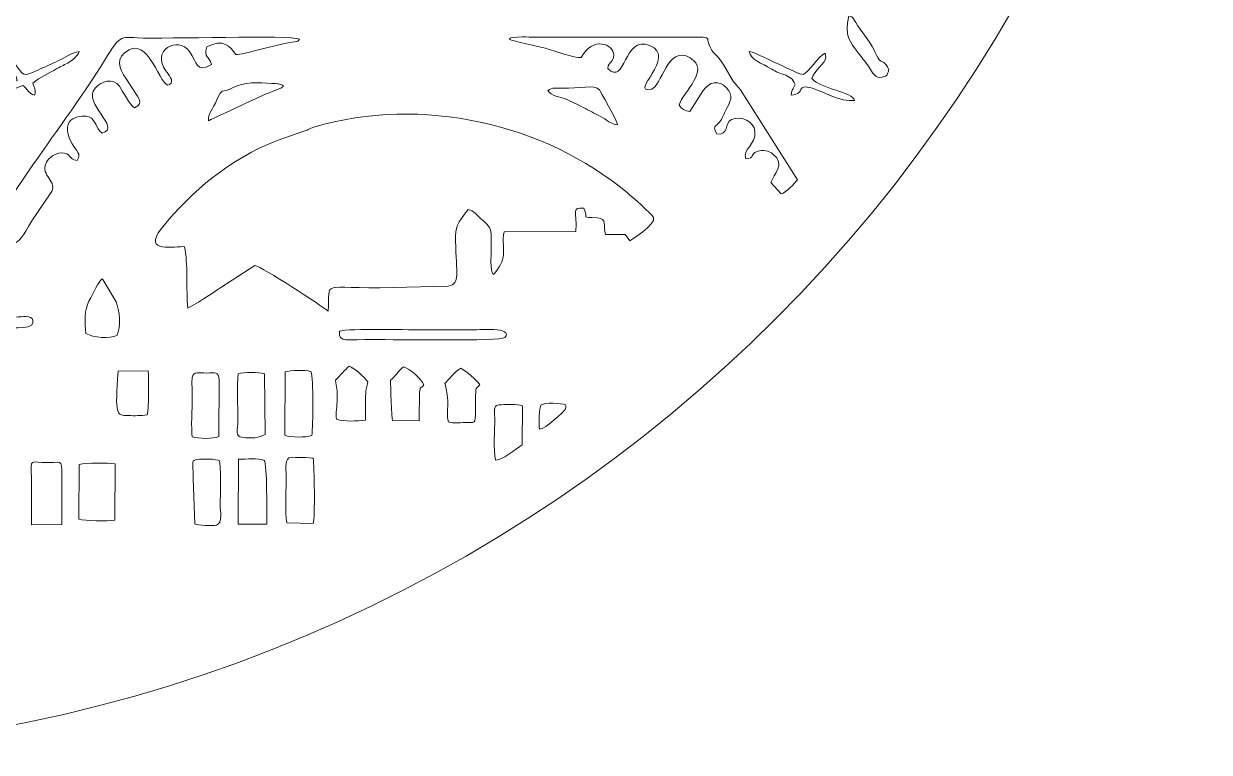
# Model space of a CAD drawing. Header units: millimetres. Extents: x -151 to 151, y -151 to 151.
# Drawn here: x 30 to 151, y -151 to -76.8 of the extents above; entities that cross this region are included whole.
import ezdxf

# ---------------------------------------------------------------- set-up
doc = ezdxf.new("R2010")
doc.units = ezdxf.units.MM
doc.header["$MEASUREMENT"] = 0
doc.layers.add('layer 1', color=7, linetype='Continuous')

msp = doc.modelspace()

# ---------------------------------------------------------------- linework, layer by layer
at = {"layer": 'layer 1', "color": 242, "lineweight": 20}
msp.add_ellipse((-0.0452, -0.0454), major_axis=(0, 151.0001), ratio=1, dxfattribs=at)
at = {"layer": 'layer 1', "color": 250, "lineweight": 20}
for points, knots in [([(118.2415, -81.4619), (118.041, -82.1386), (118.1135, -82.0576), (117.3324, -82.2573), (117.3324, -82.2573), (116.7514, -82.2172), (116.4309, -81.4464), (116.1762, -81.0925), (116.1762, -81.0925), (115.7947, -80.5623), (115.4913, -80.198), (115.1395, -79.7364), (115.1395, -79.7364), (114.2658, -78.5897), (113.7071, -78.0118), (114.1677, -75.9483), (114.1677, -75.9483), (114.7658, -76.105), (114.4723, -76.1716), (115.3298, -77.3086), (115.3298, -77.3086), (117.0465, -79.5845), (116.7129, -79.5791), (117.1614, -80.2633), (117.1614, -80.2633), (117.5869, -80.9126), (117.8997, -80.4371), (118.2415, -81.4619)], [0, 0, 0, 0, 0.125, 0.125, 0.125, 0.125, 0.25, 0.25, 0.25, 0.25, 0.375, 0.375, 0.375, 0.375, 0.5, 0.5, 0.5, 0.5, 0.625, 0.625, 0.625, 0.625, 0.75, 0.75, 0.75, 0.75, 1, 1, 1, 1]), ([(30.0528, -92.3895), (32.1978, -89.2101), (35.4868, -84.8011), (37.4004, -81.7878), (37.4004, -81.7878), (39.8595, -77.9159), (39.5062, -78.0931), (41.5714, -78.1953), (41.5714, -78.1953), (44.3243, -78.3318), (57.2855, -77.8819), (58.1009, -78.3258), (58.1009, -78.3258), (57.9882, -78.4446), (58.2159, -78.5185), (57.3213, -78.6494), (57.3213, -78.6494), (55.4245, -78.9268), (52.3941, -79.9188), (51.6197, -79.9035), (51.6197, -79.9035), (51.0294, -79.0307), (50.3436, -78.2602), (48.6586, -79.1068), (48.6586, -79.1068), (48.3078, -80.373), (48.9, -79.9419), (49.1177, -80.9147), (49.1177, -80.9147), (47.54, -81.8492), (47.7063, -80.7175), (46.8894, -79.6004), (46.8894, -79.6004), (45.6626, -77.9228), (42.9558, -79.4909), (44.4695, -81.563), (44.4695, -81.563), (44.728, -81.9168), (45.3849, -82.5972), (44.8544, -82.9702), (44.8544, -82.9702), (43.9181, -83.6283), (42.7769, -77.5601), (40.2692, -79.7144), (40.2692, -79.7144), (39.1553, -80.6714), (40.0402, -81.7257), (40.6307, -82.6907), (40.6307, -82.6907), (41.6586, -84.3713), (42.3772, -84.8201), (41.2719, -85.3227), (41.2719, -85.3227), (40.7266, -85.0531), (40.123, -83.6396), (39.7415, -83.136), (39.7415, -83.136), (39.0575, -82.2332), (37.9034, -82.6075), (37.2783, -83.3095), (37.2783, -83.3095), (35.8516, -84.9114), (40.0348, -87.298), (37.9725, -87.9172), (37.9725, -87.9172), (37.223, -87.3571), (37.4352, -86.6208), (36.6103, -86.2472), (36.6103, -86.2472), (36.1425, -86.0354), (33.3052, -86.0968), (34.9023, -88.998), (34.9023, -88.998), (35.3442, -89.8005), (35.8994, -89.9823), (35.4231, -90.6877), (35.4231, -90.6877), (34.4554, -90.5883), (34.8628, -89.8916), (33.7914, -89.9306), (33.7914, -89.9306), (33.1846, -89.9526), (32.5361, -90.418), (32.2952, -90.885), (32.2952, -90.885), (31.5468, -92.3351), (33.6459, -92.7784), (32.6749, -94.0993), (32.6749, -94.0993), (32.6749, -94.0993), (30.7814, -96.849), (30.7814, -96.849), (30.7814, -96.849), (29.7715, -98.5743), (29.7047, -98.8546), (28.6535, -99.3781), (28.6535, -99.3781), (28.6353, -100.2493), (28.5431, -100.6168), (28.183, -101.1137), (28.183, -101.1137), (27.491, -101.1766), (25.189, -100.548), (24.787, -100.1245), (24.787, -100.1245), (24.787, -100.1245), (30.0528, -92.3895), (30.0528, -92.3895)], [0, 0, 0, 0, 0.03571429, 0.03571429, 0.03571429, 0.03571429, 0.07142857, 0.07142857, 0.07142857, 0.07142857, 0.10714286, 0.10714286, 0.10714286, 0.10714286, 0.14285714, 0.14285714, 0.14285714, 0.14285714, 0.17857143, 0.17857143, 0.17857143, 0.17857143, 0.21428571, 0.21428571, 0.21428571, 0.21428571, 0.25, 0.25, 0.25, 0.25, 0.28571429, 0.28571429, 0.28571429, 0.28571429, 0.32142857, 0.32142857, 0.32142857, 0.32142857, 0.35714286, 0.35714286, 0.35714286, 0.35714286, 0.39285714, 0.39285714, 0.39285714, 0.39285714, 0.42857143, 0.42857143, 0.42857143, 0.42857143, 0.46428571, 0.46428571, 0.46428571, 0.46428571, 0.5, 0.5, 0.5, 0.5, 0.53571429, 0.53571429, 0.53571429, 0.53571429, 0.57142857, 0.57142857, 0.57142857, 0.57142857, 0.60714286, 0.60714286, 0.60714286, 0.60714286, 0.64285714, 0.64285714, 0.64285714, 0.64285714, 0.67857143, 0.67857143, 0.67857143, 0.67857143, 0.71428571, 0.71428571, 0.71428571, 0.71428571, 0.75, 0.75, 0.75, 0.75, 0.78571429, 0.78571429, 0.78571429, 0.78571429, 0.82142857, 0.82142857, 0.82142857, 0.82142857, 0.85714286, 0.85714286, 0.85714286, 0.85714286, 0.89285714, 0.89285714, 0.89285714, 0.89285714, 0.92857143, 0.92857143, 0.92857143, 0.92857143, 1, 1, 1, 1]), ([(79.5173, -78.3258), (79.6926, -78.1717), (79.504, -78.2579), (79.8426, -78.1496), (79.8426, -78.1496), (79.8426, -78.1496), (80.8607, -78.0891), (80.8607, -78.0891), (80.8607, -78.0891), (81.3146, -78.1037), (81.7582, -78.1253), (82.2132, -78.1248), (82.2132, -78.1248), (82.2132, -78.1248), (96.0103, -78.1283), (96.0103, -78.1283), (96.0103, -78.1283), (101.1263, -78.1551), (99.1826, -77.8503), (100.1563, -79.4275), (100.1563, -79.4275), (100.4047, -79.8298), (100.5789, -79.7181), (101.4269, -80.9904), (101.4269, -80.9904), (101.4269, -80.9904), (102.4129, -82.6928), (102.4129, -82.6928), (102.4129, -82.6928), (102.6029, -82.9635), (102.7898, -83.0355), (103.1146, -83.4964), (103.1146, -83.4964), (103.1146, -83.4964), (108.9385, -92.6593), (108.9385, -92.6593), (108.9385, -92.6593), (108.652, -93.0171), (107.8021, -93.9757), (107.2581, -94.1056), (107.2581, -94.1056), (107.2581, -94.1056), (106.2221, -92.9579), (106.2221, -92.9579), (106.2221, -92.9579), (106.5064, -92.0434), (107.7912, -91.136), (106.4255, -90.046), (106.4255, -90.046), (106.0467, -89.7437), (105.4095, -89.5502), (104.8129, -89.7807), (104.8129, -89.7807), (104.0466, -90.0766), (104.638, -90.4548), (103.6751, -90.5466), (103.6751, -90.5466), (103.2471, -89.5688), (104.7229, -89.1289), (104.5878, -87.7402), (104.5878, -87.7402), (104.4907, -86.7426), (103.2366, -86.0969), (102.182, -86.5146), (102.182, -86.5146), (101.4686, -86.8595), (101.9497, -88.1919), (100.6865, -87.9989), (100.6865, -87.9989), (100.2838, -87.187), (100.502, -87.2859), (100.9388, -86.819), (100.9388, -86.819), (101.3509, -86.3788), (101.2615, -86.213), (101.5717, -85.6551), (101.5717, -85.6551), (102.1043, -84.6965), (102.4544, -84.1132), (101.672, -83.2919), (101.672, -83.2919), (100.8926, -82.4742), (99.9348, -82.6285), (99.3169, -83.5612), (99.3169, -83.5612), (99.3169, -83.5612), (97.9599, -85.7001), (97.9599, -85.7001), (97.9599, -85.7001), (97.417, -85.6273), (97.1462, -85.4966), (96.8441, -85.0445), (96.8441, -85.0445), (97.283, -83.645), (100.0824, -81.505), (97.9815, -80.247), (97.9815, -80.247), (95.6296, -78.8387), (95.075, -83.2126), (94.0229, -83.4299), (94.0229, -83.4299), (91.5827, -83.9337), (96.7727, -80.1399), (93.8442, -78.9788), (93.8442, -78.9788), (91.1525, -77.9116), (91.4069, -83.1697), (89.564, -81.3119), (89.564, -81.3119), (89.6865, -80.5499), (90.1718, -80.7222), (90.1817, -79.9667), (90.1817, -79.9667), (90.1966, -78.8343), (88.0415, -77.9785), (86.8623, -80.2077), (86.8623, -80.2077), (86.2154, -80.2824), (84.0477, -79.4796), (83.2311, -79.2649), (83.2311, -79.2649), (82.5976, -79.0982), (79.8406, -78.5427), (79.5173, -78.3258)], [0, 0, 0, 0, 0.03125, 0.03125, 0.03125, 0.03125, 0.0625, 0.0625, 0.0625, 0.0625, 0.09375, 0.09375, 0.09375, 0.09375, 0.125, 0.125, 0.125, 0.125, 0.15625, 0.15625, 0.15625, 0.15625, 0.1875, 0.1875, 0.1875, 0.1875, 0.21875, 0.21875, 0.21875, 0.21875, 0.25, 0.25, 0.25, 0.25, 0.28125, 0.28125, 0.28125, 0.28125, 0.3125, 0.3125, 0.3125, 0.3125, 0.34375, 0.34375, 0.34375, 0.34375, 0.375, 0.375, 0.375, 0.375, 0.40625, 0.40625, 0.40625, 0.40625, 0.4375, 0.4375, 0.4375, 0.4375, 0.46875, 0.46875, 0.46875, 0.46875, 0.5, 0.5, 0.5, 0.5, 0.53125, 0.53125, 0.53125, 0.53125, 0.5625, 0.5625, 0.5625, 0.5625, 0.59375, 0.59375, 0.59375, 0.59375, 0.625, 0.625, 0.625, 0.625, 0.65625, 0.65625, 0.65625, 0.65625, 0.6875, 0.6875, 0.6875, 0.6875, 0.71875, 0.71875, 0.71875, 0.71875, 0.75, 0.75, 0.75, 0.75, 0.78125, 0.78125, 0.78125, 0.78125, 0.8125, 0.8125, 0.8125, 0.8125, 0.84375, 0.84375, 0.84375, 0.84375, 0.875, 0.875, 0.875, 0.875, 0.90625, 0.90625, 0.90625, 0.90625, 0.9375, 0.9375, 0.9375, 0.9375, 1, 1, 1, 1]), ([(27.8474, -79.7554), (28.5178, -79.8557), (28.4971, -79.9844), (28.8127, -80.4323), (28.8127, -80.4323), (30.0534, -82.1935), (29.7938, -82.1971), (31.4034, -81.4838), (31.4034, -81.4838), (32.0925, -81.1783), (32.8024, -80.8803), (33.4583, -80.5573), (33.4583, -80.5573), (34.283, -80.1511), (34.7336, -79.7861), (35.6367, -79.5872), (35.6367, -79.5872), (35.3942, -80.0872), (35.1071, -80.3629), (34.6222, -80.6648), (34.6222, -80.6648), (34.1711, -80.9457), (33.8087, -81.0629), (33.3449, -81.3332), (33.3449, -81.3332), (32.5005, -81.8257), (31.6755, -82.19), (30.9104, -82.805), (30.9104, -82.805), (30.9839, -83.2357), (31.2977, -83.5929), (31.0739, -84.0447), (31.0739, -84.0447), (30.4444, -83.865), (30.401, -83.4465), (29.8743, -83.0444), (29.8743, -83.0444), (28.7856, -83.3819), (28.2547, -84.1499), (26.5786, -84.3574), (26.5786, -84.3574), (25.9364, -84.4368), (25.6493, -84.4377), (25.325, -84.1487), (25.325, -84.1487), (25.325, -84.1487), (29.3156, -82.5621), (29.3156, -82.5621), (29.3156, -82.5621), (29.0727, -81.477), (27.8779, -80.8846), (27.8474, -79.7554)], [0, 0, 0, 0, 0.07142857, 0.07142857, 0.07142857, 0.07142857, 0.14285714, 0.14285714, 0.14285714, 0.14285714, 0.21428571, 0.21428571, 0.21428571, 0.21428571, 0.28571429, 0.28571429, 0.28571429, 0.28571429, 0.35714286, 0.35714286, 0.35714286, 0.35714286, 0.42857143, 0.42857143, 0.42857143, 0.42857143, 0.5, 0.5, 0.5, 0.5, 0.57142857, 0.57142857, 0.57142857, 0.57142857, 0.64285714, 0.64285714, 0.64285714, 0.64285714, 0.71428571, 0.71428571, 0.71428571, 0.71428571, 0.78571429, 0.78571429, 0.78571429, 0.78571429, 0.85714286, 0.85714286, 0.85714286, 0.85714286, 1, 1, 1, 1]), ([(114.766, -84.5736), (113.2786, -84.7759), (111.4786, -83.6241), (110.4684, -83.3445), (110.4684, -83.3445), (108.645, -82.8398), (109.8709, -83.8953), (108.2858, -84.0365), (108.2858, -84.0365), (108.3756, -83.3037), (108.4442, -83.6129), (108.6931, -82.9543), (108.6931, -82.9543), (108.423, -82.3436), (108.1673, -82.1442), (107.4964, -81.9438), (107.4964, -81.9438), (106.9643, -81.7848), (106.5406, -81.5283), (106.1931, -81.3246), (106.1931, -81.3246), (105.3843, -80.8506), (104.1061, -80.3827), (104.0006, -79.584), (104.0006, -79.584), (104.7248, -79.6441), (109.063, -82.0236), (109.5075, -81.9236), (109.5075, -81.9236), (110.0173, -81.8089), (111.0416, -80.0375), (111.7571, -79.7659), (111.7571, -79.7659), (111.7571, -79.7659), (111.8348, -80.2075), (111.8348, -80.2075), (111.8348, -80.2075), (111.7493, -80.7788), (110.6309, -81.5361), (110.3881, -82.357), (110.3881, -82.357), (111.3588, -83.4129), (114.5543, -83.7335), (114.766, -84.5736)], [0, 0, 0, 0, 0.08333333, 0.08333333, 0.08333333, 0.08333333, 0.16666667, 0.16666667, 0.16666667, 0.16666667, 0.25, 0.25, 0.25, 0.25, 0.33333333, 0.33333333, 0.33333333, 0.33333333, 0.41666667, 0.41666667, 0.41666667, 0.41666667, 0.5, 0.5, 0.5, 0.5, 0.58333333, 0.58333333, 0.58333333, 0.58333333, 0.66666667, 0.66666667, 0.66666667, 0.66666667, 0.75, 0.75, 0.75, 0.75, 0.83333333, 0.83333333, 0.83333333, 0.83333333, 1, 1, 1, 1]), ([(48.8099, -86.6506), (48.7344, -85.9538), (49.3369, -85.3389), (49.6559, -84.5801), (49.6559, -84.5801), (50.2708, -83.1171), (50.1244, -83.9508), (51.3276, -83.2663), (51.3276, -83.2663), (52.3631, -82.6773), (54.035, -82.7486), (55.2809, -82.8445), (55.2809, -82.8445), (55.3802, -82.8522), (55.936, -82.8804), (55.9658, -82.8862), (55.9658, -82.8862), (55.9658, -82.8862), (56.3683, -83.0322), (56.3683, -83.0322), (56.3683, -83.0322), (56.3951, -82.9934), (56.458, -83.0726), (56.4956, -83.1036), (56.4956, -83.1036), (56.3595, -83.2296), (56.4053, -83.2002), (56.2011, -83.3224), (56.2011, -83.3224), (56.2011, -83.3224), (55.4419, -83.6298), (55.4419, -83.6298), (55.4419, -83.6298), (53.9005, -84.183), (48.9465, -86.6319), (48.8099, -86.6506)], [0, 0, 0, 0, 0.1, 0.1, 0.1, 0.1, 0.2, 0.2, 0.2, 0.2, 0.3, 0.3, 0.3, 0.3, 0.4, 0.4, 0.4, 0.4, 0.5, 0.5, 0.5, 0.5, 0.6, 0.6, 0.6, 0.6, 0.7, 0.7, 0.7, 0.7, 0.8, 0.8, 0.8, 0.8, 1, 1, 1, 1]), ([(83.4591, -83.5514), (83.9258, -83.2507), (84.3165, -83.3119), (84.9125, -83.3269), (84.9125, -83.3269), (86.6617, -83.371), (88.21, -82.9227), (88.7289, -83.487), (88.7289, -83.487), (88.729, -83.4872), (90.5674, -86.7246), (90.5553, -87.0673), (90.5553, -87.0673), (89.9876, -87.077), (89.3993, -86.5002), (88.8373, -86.2146), (88.8373, -86.2146), (88.1931, -85.8872), (87.6923, -85.6227), (87.0597, -85.2903), (87.0597, -85.2903), (86.4516, -84.9707), (85.9359, -84.7148), (85.2207, -84.4284), (85.2207, -84.4284), (84.7295, -84.2318), (83.7581, -84.1273), (83.4591, -83.5514)], [0, 0, 0, 0, 0.125, 0.125, 0.125, 0.125, 0.25, 0.25, 0.25, 0.25, 0.375, 0.375, 0.375, 0.375, 0.5, 0.5, 0.5, 0.5, 0.625, 0.625, 0.625, 0.625, 0.75, 0.75, 0.75, 0.75, 1, 1, 1, 1]), ([(46.3812, -99.4999), (45.5396, -99.3965), (41.9679, -100.2145), (44.0281, -97.6454), (44.0281, -97.6454), (47.134, -93.7724), (51.0171, -90.5608), (55.8345, -88.648), (55.8345, -88.648), (55.8345, -88.648), (58.745, -87.648), (58.745, -87.648), (58.745, -87.648), (59.1899, -87.505), (59.0193, -87.4715), (59.5812, -87.3044), (59.5812, -87.3044), (70.581, -84.0337), (83.1873, -86.9897), (91.5389, -93.9747), (91.5389, -93.9747), (92.0512, -94.4032), (94.0417, -96.1216), (94.2365, -96.5248), (94.2365, -96.5248), (94.5579, -97.1901), (91.8113, -98.9088), (91.8113, -98.9088), (91.8113, -98.9088), (91.8113, -98.9088), (91.3612, -98.2617), (91.3612, -98.2617), (91.3612, -98.2617), (91.3612, -98.2617), (89.3275, -98.2625), (89.3275, -98.2625), (89.3275, -98.2625), (89.0739, -97.3192), (89.5364, -96.6361), (88.5144, -96.5553), (88.5144, -96.5553), (86.6991, -96.4118), (87.6697, -96.7317), (87.1264, -95.5554), (87.1264, -95.5554), (85.8531, -95.485), (86.4504, -95.7563), (86.3071, -97.9422), (86.3071, -97.9422), (86.3071, -97.9422), (78.9914, -97.9739), (78.9914, -97.9739), (78.9914, -97.9739), (78.7663, -98.8162), (79.0511, -99.8223), (78.8789, -100.6965), (78.8789, -100.6965), (78.8196, -100.9982), (78.2146, -102.1486), (77.8642, -102.3356), (77.8642, -102.3356), (77.4486, -101.8056), (77.7994, -98.8815), (77.6378, -97.9219), (77.6378, -97.9219), (77.5392, -97.3374), (76.9842, -96.9949), (76.592, -96.6135), (76.592, -96.6135), (76.2425, -96.2739), (75.8421, -95.8135), (75.3395, -95.698), (75.3395, -95.698), (74.1579, -97.1535), (74.0321, -97.4072), (74.0429, -98.9294), (74.0429, -98.9294), (74.0665, -102.2402), (74.5873, -103.27), (73.2811, -103.5091), (73.2811, -103.5091), (73.2811, -103.5091), (67.6721, -103.6546), (67.6721, -103.6546), (67.6721, -103.6546), (59.9185, -103.8548), (61.2888, -102.7515), (61.0521, -106.0731), (61.0521, -106.0731), (60.3566, -105.5262), (54.3317, -101.5391), (53.5693, -101.4104), (53.5693, -101.4104), (53.5693, -101.4104), (50.0803, -103.6682), (50.0803, -103.6682), (50.0803, -103.6682), (49.4116, -104.091), (47.1751, -105.6047), (46.7245, -105.7483), (46.7245, -105.7483), (46.5164, -103.8776), (46.7537, -101.1205), (46.3812, -99.4999)], [0, 0, 0, 0, 0.03703704, 0.03703704, 0.03703704, 0.03703704, 0.07407407, 0.07407407, 0.07407407, 0.07407407, 0.11111111, 0.11111111, 0.11111111, 0.11111111, 0.14814815, 0.14814815, 0.14814815, 0.14814815, 0.18518519, 0.18518519, 0.18518519, 0.18518519, 0.22222222, 0.22222222, 0.22222222, 0.22222222, 0.25925926, 0.25925926, 0.25925926, 0.25925926, 0.2962963, 0.2962963, 0.2962963, 0.2962963, 0.33333333, 0.33333333, 0.33333333, 0.33333333, 0.37037037, 0.37037037, 0.37037037, 0.37037037, 0.40740741, 0.40740741, 0.40740741, 0.40740741, 0.44444444, 0.44444444, 0.44444444, 0.44444444, 0.48148148, 0.48148148, 0.48148148, 0.48148148, 0.51851852, 0.51851852, 0.51851852, 0.51851852, 0.55555556, 0.55555556, 0.55555556, 0.55555556, 0.59259259, 0.59259259, 0.59259259, 0.59259259, 0.62962963, 0.62962963, 0.62962963, 0.62962963, 0.66666667, 0.66666667, 0.66666667, 0.66666667, 0.7037037, 0.7037037, 0.7037037, 0.7037037, 0.74074074, 0.74074074, 0.74074074, 0.74074074, 0.77777778, 0.77777778, 0.77777778, 0.77777778, 0.81481481, 0.81481481, 0.81481481, 0.81481481, 0.85185185, 0.85185185, 0.85185185, 0.85185185, 0.88888889, 0.88888889, 0.88888889, 0.88888889, 0.92592593, 0.92592593, 0.92592593, 0.92592593, 1, 1, 1, 1]), ([(36.3229, -108.3364), (36.1888, -107.2812), (36.1614, -105.8341), (36.6224, -105.0505), (36.6224, -105.0505), (37.1237, -104.1986), (37.5642, -103.0582), (37.9725, -102.7817), (37.9725, -102.7817), (38.0034, -102.8025), (38.0404, -102.8381), (38.0568, -102.855), (38.0568, -102.855), (38.0568, -102.855), (39.3922, -105.128), (39.3922, -105.128), (39.3922, -105.128), (39.7657, -105.8466), (39.9031, -107.7902), (39.4938, -108.5122), (39.4938, -108.5122), (38.7926, -108.9327), (37.0499, -108.7705), (36.3229, -108.3364)], [0, 0, 0, 0, 0.14285714, 0.14285714, 0.14285714, 0.14285714, 0.28571429, 0.28571429, 0.28571429, 0.28571429, 0.42857143, 0.42857143, 0.42857143, 0.42857143, 0.57142857, 0.57142857, 0.57142857, 0.57142857, 0.71428571, 0.71428571, 0.71428571, 0.71428571, 1, 1, 1, 1]), ([(30.9096, -107.2693), (30.815, -108.008), (28.2337, -107.7093), (26.8748, -107.7109), (26.8748, -107.7109), (24.3863, -107.7136), (15.0891, -107.8731), (13.9091, -107.6032), (13.9091, -107.6032), (13.9091, -107.6032), (13.9904, -106.7191), (13.9904, -106.7191), (13.9904, -106.7191), (15.6429, -106.4823), (24.3609, -106.6509), (27.1748, -106.6656), (27.1748, -106.6656), (27.9251, -106.6696), (28.6772, -106.6791), (29.4272, -106.6578), (29.4272, -106.6578), (30.1142, -106.6383), (31.0172, -106.4284), (30.9096, -107.2693)], [0, 0, 0, 0, 0.14285714, 0.14285714, 0.14285714, 0.14285714, 0.28571429, 0.28571429, 0.28571429, 0.28571429, 0.42857143, 0.42857143, 0.42857143, 0.42857143, 0.57142857, 0.57142857, 0.57142857, 0.57142857, 0.71428571, 0.71428571, 0.71428571, 0.71428571, 1, 1, 1, 1]), ([(65.7166, -108.9616), (63.0228, -108.9508), (62.0474, -109.3209), (62.1997, -108.1159), (62.1997, -108.1159), (63.1078, -107.8045), (69.6368, -107.9788), (71.1156, -107.9785), (71.1156, -107.9785), (72.6153, -107.9783), (74.115, -107.9792), (75.6147, -107.9789), (75.6147, -107.9789), (76.1595, -107.9788), (80.124, -107.6391), (79.0583, -108.7625), (79.0583, -108.7625), (78.7028, -109.1373), (67.7219, -108.9696), (65.7166, -108.9616)], [0, 0, 0, 0, 0.16666667, 0.16666667, 0.16666667, 0.16666667, 0.33333333, 0.33333333, 0.33333333, 0.33333333, 0.5, 0.5, 0.5, 0.5, 0.66666667, 0.66666667, 0.66666667, 0.66666667, 1, 1, 1, 1]), ([(42.5737, -116.6401), (41.9345, -116.742), (41.3047, -116.7262), (40.6601, -116.7164), (40.6601, -116.7164), (39.3687, -116.6965), (39.3066, -116.6575), (39.5915, -112.1742), (39.5915, -112.1742), (39.5915, -112.1742), (42.6634, -112.1535), (42.6634, -112.1535), (42.6634, -112.1535), (42.729, -112.9515), (42.7773, -116.0157), (42.5737, -116.6401)], [0, 0, 0, 0, 0.2, 0.2, 0.2, 0.2, 0.4, 0.4, 0.4, 0.4, 0.6, 0.6, 0.6, 0.6, 1, 1, 1, 1]), ([(47.1539, -118.8964), (47.046, -118.0558), (47.1587, -115.9011), (47.164, -114.9059), (47.164, -114.9059), (47.166, -114.4879), (47.11, -113.1339), (47.1665, -112.8247), (47.1665, -112.8247), (47.2847, -112.1797), (47.8631, -112.3696), (48.6246, -112.3757), (48.6246, -112.3757), (49.5214, -112.3829), (49.8702, -112.165), (49.9114, -113.1014), (49.9114, -113.1014), (49.9114, -113.1014), (49.8817, -118.8627), (49.8817, -118.8627), (49.8817, -118.8627), (49.2272, -119.1002), (47.847, -119.0719), (47.1539, -118.8964)], [0, 0, 0, 0, 0.14285714, 0.14285714, 0.14285714, 0.14285714, 0.28571429, 0.28571429, 0.28571429, 0.28571429, 0.42857143, 0.42857143, 0.42857143, 0.42857143, 0.57142857, 0.57142857, 0.57142857, 0.57142857, 0.71428571, 0.71428571, 0.71428571, 0.71428571, 1, 1, 1, 1]), ([(54.5996, -118.6386), (54.0717, -118.9999), (53.0629, -119.0525), (52.3517, -118.9602), (52.3517, -118.9602), (51.4641, -118.8448), (51.8314, -118.2064), (51.8313, -117.1459), (51.8313, -117.1459), (51.8312, -115.8426), (51.6925, -113.6342), (51.8494, -112.4442), (51.8494, -112.4442), (52.4221, -112.2735), (53.9528, -112.2803), (54.5433, -112.4568), (54.5433, -112.4568), (54.5433, -112.4568), (54.5996, -118.6386), (54.5996, -118.6386)], [0, 0, 0, 0, 0.16666667, 0.16666667, 0.16666667, 0.16666667, 0.33333333, 0.33333333, 0.33333333, 0.33333333, 0.5, 0.5, 0.5, 0.5, 0.66666667, 0.66666667, 0.66666667, 0.66666667, 1, 1, 1, 1]), ([(56.6403, -112.2656), (57.2236, -112.0748), (58.6433, -112.0669), (59.268, -112.2163), (59.268, -112.2163), (59.576, -112.9366), (59.5042, -117.7579), (59.3663, -118.7566), (59.3663, -118.7566), (58.7188, -118.9562), (57.2663, -118.953), (56.6207, -118.7261), (56.6207, -118.7261), (56.6207, -118.7261), (56.6403, -112.2656), (56.6403, -112.2656)], [0, 0, 0, 0, 0.2, 0.2, 0.2, 0.2, 0.4, 0.4, 0.4, 0.4, 0.6, 0.6, 0.6, 0.6, 1, 1, 1, 1]), ([(61.8011, -113.1142), (62.1554, -112.7166), (62.8346, -111.9642), (63.1673, -111.6777), (63.1673, -111.6777), (63.7221, -111.8757), (64.708, -112.7561), (65.0694, -113.2635), (65.0694, -113.2635), (65.0002, -113.868), (64.8682, -113.8273), (64.8644, -114.7566), (64.8644, -114.7566), (64.8644, -114.7566), (64.8503, -117.1959), (64.8503, -117.1959), (64.8503, -117.1959), (63.9487, -117.2735), (62.7322, -117.3545), (61.8745, -117.0884), (61.8745, -117.0884), (61.8192, -116.5665), (61.9371, -115.6642), (61.9619, -115.0558), (61.9619, -115.0558), (62.0019, -114.0707), (61.8522, -113.8441), (61.8011, -113.1142)], [0, 0, 0, 0, 0.125, 0.125, 0.125, 0.125, 0.25, 0.25, 0.25, 0.25, 0.375, 0.375, 0.375, 0.375, 0.5, 0.5, 0.5, 0.5, 0.625, 0.625, 0.625, 0.625, 0.75, 0.75, 0.75, 0.75, 1, 1, 1, 1]), ([(67.384, -113.1142), (67.8834, -112.7168), (68.2725, -112.0875), (68.7162, -111.7341), (68.7162, -111.7341), (69.3449, -111.8933), (70.5621, -113.0024), (70.8011, -113.5621), (70.8011, -113.5621), (70.4182, -114.1968), (70.5099, -113.4709), (70.3686, -114.3083), (70.3686, -114.3083), (70.3686, -114.3083), (70.3216, -117.2459), (70.3216, -117.2459), (70.3216, -117.2459), (70.3216, -117.2459), (67.6023, -117.2071), (67.6023, -117.2071), (67.6023, -117.2071), (67.5459, -117.0227), (67.4057, -113.5752), (67.384, -113.1142)], [0, 0, 0, 0, 0.14285714, 0.14285714, 0.14285714, 0.14285714, 0.28571429, 0.28571429, 0.28571429, 0.28571429, 0.42857143, 0.42857143, 0.42857143, 0.42857143, 0.57142857, 0.57142857, 0.57142857, 0.57142857, 0.71428571, 0.71428571, 0.71428571, 0.71428571, 1, 1, 1, 1]), ([(72.9581, -113.432), (73.1925, -113.1778), (74.0978, -112.1251), (74.5649, -111.882), (74.5649, -111.882), (75.1616, -112.239), (76.1666, -113.0364), (76.5178, -113.5621), (76.5178, -113.5621), (76.1244, -114.149), (76.0858, -113.3975), (76.0726, -115.3517), (76.0726, -115.3517), (76.0569, -117.6858), (76.1849, -117.3799), (75.3207, -117.4122), (75.3207, -117.4122), (74.673, -117.4365), (73.8027, -117.5147), (73.3011, -117.3629), (73.3011, -117.3629), (73.1233, -116.729), (73.2748, -115.9053), (73.2447, -115.2016), (73.2447, -115.2016), (73.2011, -114.1808), (73.0599, -114.0639), (72.9581, -113.432)], [0, 0, 0, 0, 0.125, 0.125, 0.125, 0.125, 0.25, 0.25, 0.25, 0.25, 0.375, 0.375, 0.375, 0.375, 0.5, 0.5, 0.5, 0.5, 0.625, 0.625, 0.625, 0.625, 0.75, 0.75, 0.75, 0.75, 1, 1, 1, 1]), ([(78.1031, -121.2619), (77.9046, -120.1498), (78.0358, -118.1939), (78.0343, -116.9915), (78.0343, -116.9915), (78.0329, -115.9488), (77.7956, -115.6429), (78.7406, -115.6037), (78.7406, -115.6037), (79.3148, -115.5798), (80.2823, -115.5396), (80.8586, -115.7089), (80.8586, -115.7089), (80.8586, -115.7089), (80.8455, -119.6933), (80.8455, -119.6933), (80.8455, -119.6933), (80.3214, -120.0783), (78.6049, -121.3595), (78.1031, -121.2619)], [0, 0, 0, 0, 0.16666667, 0.16666667, 0.16666667, 0.16666667, 0.33333333, 0.33333333, 0.33333333, 0.33333333, 0.5, 0.5, 0.5, 0.5, 0.66666667, 0.66666667, 0.66666667, 0.66666667, 1, 1, 1, 1]), ([(82.6007, -118.1076), (82.5127, -117.6403), (82.5302, -115.8858), (82.7888, -115.6283), (82.7888, -115.6283), (83.0882, -115.3302), (84.8893, -115.4615), (85.2561, -115.6077), (85.2561, -115.6077), (85.2863, -115.6898), (85.3631, -115.7831), (85.2151, -116.0897), (85.2151, -116.0897), (85.164, -116.1958), (83.1898, -118.1729), (82.6007, -118.1076)], [0, 0, 0, 0, 0.2, 0.2, 0.2, 0.2, 0.4, 0.4, 0.4, 0.4, 0.6, 0.6, 0.6, 0.6, 1, 1, 1, 1]), ([(30.7687, -124.0135), (30.769, -121.1532), (30.4204, -121.388), (31.8119, -121.4849), (31.8119, -121.4849), (33.8944, -121.6297), (33.8575, -120.8711), (33.8588, -122.9683), (33.8588, -122.9683), (33.8588, -122.9683), (33.8464, -127.8356), (33.8464, -127.8356), (33.8464, -127.8356), (33.8464, -127.8356), (30.765, -127.8521), (30.765, -127.8521), (30.765, -127.8521), (30.765, -127.8521), (30.7687, -124.0135), (30.7687, -124.0135)], [0, 0, 0, 0, 0.16666667, 0.16666667, 0.16666667, 0.16666667, 0.33333333, 0.33333333, 0.33333333, 0.33333333, 0.5, 0.5, 0.5, 0.5, 0.66666667, 0.66666667, 0.66666667, 0.66666667, 1, 1, 1, 1]), ([(56.8173, -127.6449), (56.6099, -126.7372), (56.782, -123.9528), (56.7602, -122.8185), (56.7602, -122.8185), (56.7468, -122.1203), (56.545, -121.01), (57.265, -120.974), (57.265, -120.974), (57.5481, -120.9597), (59.2595, -120.9928), (59.5174, -121.069), (59.5174, -121.069), (59.6338, -121.8308), (59.6991, -127.1607), (59.5133, -127.7209), (59.5133, -127.7209), (59.5133, -127.7209), (56.8173, -127.6449), (56.8173, -127.6449)], [0, 0, 0, 0, 0.16666667, 0.16666667, 0.16666667, 0.16666667, 0.33333333, 0.33333333, 0.33333333, 0.33333333, 0.5, 0.5, 0.5, 0.5, 0.66666667, 0.66666667, 0.66666667, 0.66666667, 1, 1, 1, 1]), ([(35.6318, -121.6868), (36.3532, -121.5326), (38.5868, -121.5064), (39.3023, -121.6495), (39.3023, -121.6495), (39.3023, -121.6495), (39.2609, -127.379), (39.2609, -127.379), (39.2609, -127.379), (38.4559, -127.4905), (36.2535, -127.4629), (35.6024, -127.2636), (35.6024, -127.2636), (35.6024, -127.2636), (35.6318, -121.6868), (35.6318, -121.6868)], [0, 0, 0, 0, 0.2, 0.2, 0.2, 0.2, 0.4, 0.4, 0.4, 0.4, 0.6, 0.6, 0.6, 0.6, 1, 1, 1, 1]), ([(47.2636, -123.1176), (47.2769, -121.2599), (47.0038, -121.3289), (47.7161, -121.1895), (47.7161, -121.1895), (48.105, -121.1133), (49.7138, -121.1183), (49.9439, -121.3369), (49.9439, -121.3369), (50.1236, -121.5077), (50.02, -125.043), (50.0226, -125.8053), (50.0226, -125.8053), (50.025, -126.4851), (50.2724, -127.6591), (49.648, -127.8762), (49.648, -127.8762), (49.2498, -128.0147), (47.6887, -127.9027), (47.4214, -127.7647), (47.4214, -127.7647), (47.4214, -127.7647), (47.2636, -123.1176), (47.2636, -123.1176)], [0, 0, 0, 0, 0.14285714, 0.14285714, 0.14285714, 0.14285714, 0.28571429, 0.28571429, 0.28571429, 0.28571429, 0.42857143, 0.42857143, 0.42857143, 0.42857143, 0.57142857, 0.57142857, 0.57142857, 0.57142857, 0.71428571, 0.71428571, 0.71428571, 0.71428571, 1, 1, 1, 1]), ([(51.8952, -121.1594), (52.6783, -121.1655), (53.9234, -121.0179), (54.511, -121.2838), (54.511, -121.2838), (54.8011, -121.5519), (54.799, -127.091), (54.7783, -127.8025), (54.7783, -127.8025), (54.7783, -127.8025), (51.8618, -127.7927), (51.8618, -127.7927), (51.8618, -127.7927), (51.8618, -127.7927), (51.8952, -121.1594), (51.8952, -121.1594)], [0, 0, 0, 0, 0.2, 0.2, 0.2, 0.2, 0.4, 0.4, 0.4, 0.4, 0.6, 0.6, 0.6, 0.6, 1, 1, 1, 1])]:
    msp.add_open_spline(points, degree=3, knots=knots, dxfattribs=at)

doc.saveas('drawing.dxf')
